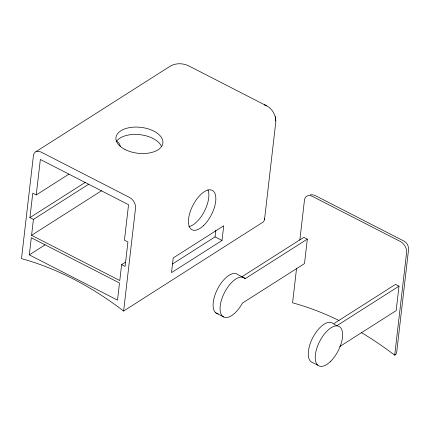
<?xml version="1.0" encoding="UTF-8"?>
<svg xmlns="http://www.w3.org/2000/svg" width="430" height="430" viewBox="0 0 430 430"><rect width="100%" height="100%" fill="white"/><g stroke="black" fill="none" stroke-linecap="round" stroke-linejoin="round"><path stroke-width="0.64" d="M88.714 184.196L33.416 219.402L29.933 217.618L32.766 193.156L36.249 194.94L68.972 174.107M29.31 254.872L31.293 237.747L119.492 282.999L117.508 300.124L29.31 254.872L45.123 244.81M125.565 262.139L121.615 264.654L119.776 280.553L31.578 235.301L33.416 219.402M36.249 194.94L40.35 159.471L128.548 204.723L124.442 240.193L127.925 241.977L125.098 266.439L121.615 264.654M123.625 311.035L135.541 208.05A8.562 5.907 57.5 0 0 129.629 197.499L40.968 152.01A8.562 5.907 57.5 0 0 33.416 155.655L21.5 258.64A301.317 207.819 57.5 0 1 123.625 311.035L263.59 221.751L264.504 219.762L275.512 124.474C277.011 116.589 272.787 108.478 265.434 105.232L190.232 66.645C184.061 63.059 175.983 62.581 169.812 66.435L35.969 151.645M172.408 264.041L215.059 236.887L215.833 230.217M222.025 240.461L223.718 225.782L173.215 257.941L171.516 272.615L222.025 240.461L215.059 236.887M338.99 320.479A301.317 207.819 57.5 0 0 292.583 302.822L296.592 268.126M299.839 240.107L304.467 200.079A8.858 6.111 57.5 0 1 312.282 196.311L400.481 241.563A8.858 6.111 57.5 0 1 406.592 252.475L394.702 355.218A301.317 207.819 57.5 0 0 361.388 332.594M307.326 239.123L304.499 263.585L242.429 303.096A22.15 10.379 -62.8 0 1 222.842 316.475A22.15 10.379 -62.8 0 1 225.9 290.051A22.15 10.379 -62.8 0 1 245.256 278.635L307.326 239.123L303.843 237.333L241.773 276.85L245.256 278.635M317.851 365.172L311.777 362.21A22.15 10.379 -62.8 0 1 313.631 336.11A22.15 10.379 -62.8 0 1 333.454 323.887L395.525 284.37L399.008 286.16L396.175 310.621L339.748 346.542M395.772 354.358C393.192 356.4 397.11 353.68 396.691 352.369L408.484 250.233C408.957 246.68 407.339 242.902 404.119 241.171L315.921 195.919L313.373 194.892L310.31 194.801M29.933 217.618L85.231 182.411M31.578 235.301L101.587 190.732M399.008 286.16L336.937 325.677L334.035 324.188M243.02 277.242L237.86 274.652A22.15 10.379 -62.8 0 0 217.354 289.379A22.15 10.379 -62.8 0 0 218.193 313.911M215.726 312.777L223.578 316.958M264.477 218.655L264.504 219.762M207.91 189.743A22.15 10.379 -62.8 0 1 204.314 211.431A22.15 10.379 -62.8 0 1 188.754 226.642M116.186 141.174A22.15 10.379 -62.8 0 1 120.335 146.42M116.181 141.83A23.623 13.04 6.6 0 1 139.739 134.655A23.623 13.04 6.6 0 1 161.556 146.732M265.31 105.189L264.482 104.791L266.562 105.802L265.31 105.189M275.367 117.723L275.248 116.788L275.727 120.916L275.367 117.723M124.985 149.489A23.623 13.04 6.6 0 0 162.712 143.964A23.623 13.04 6.6 0 0 130.548 127.463A23.623 13.04 6.6 0 0 124.985 149.489M203.6 225.551A22.15 10.379 -62.8 0 0 213.215 190.995A22.15 10.379 -62.8 0 0 189.63 213.629A22.15 10.379 -62.8 0 0 203.6 225.551M330.369 361.603A22.15 10.379 -62.8 0 0 339.985 327.047A22.15 10.379 -62.8 0 0 316.399 349.681A22.15 10.379 -62.8 0 0 330.369 361.603"/></g></svg>
